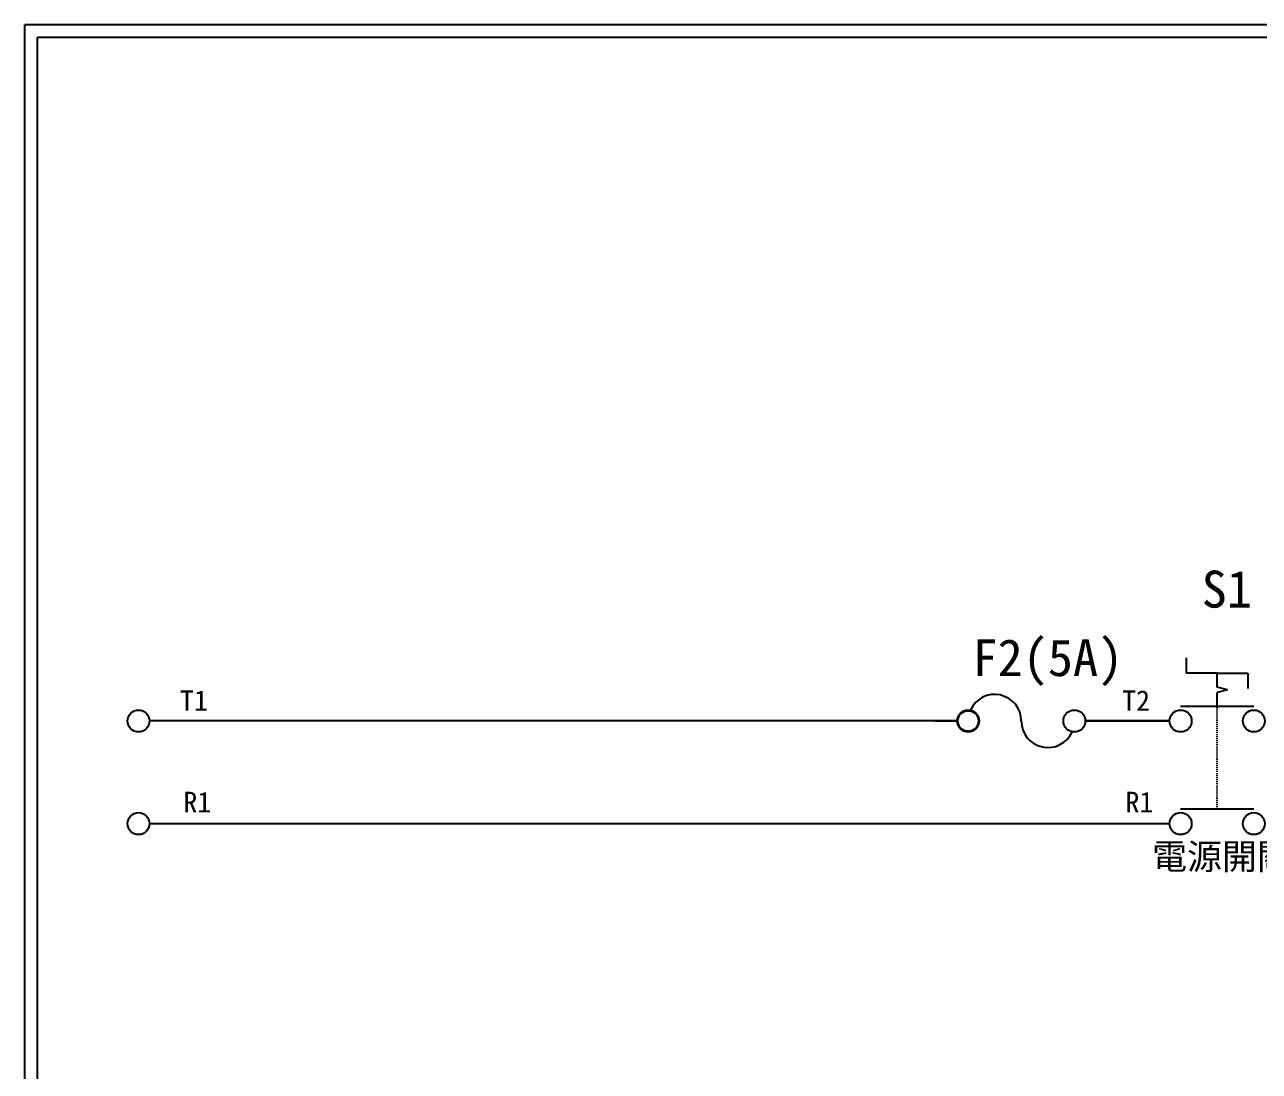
# Model space of a CAD drawing. Extents: x 10 to 297, y 3 to 207.
# Drawn here: x 10 to 130.4, y 105 to 207 of the extents above; entities that cross this region are included whole.
import ezdxf

# ---------------------------------------------------------------- set-up
doc = ezdxf.new("R2010")
doc.units = 0
doc.linetypes.add('DASHED', pattern=[0.2, 0.1, -0.1])
doc.layers.get('0').update_dxf_attribs({"linetype": 'CONTINUOUS'})
for name, color, linetype in [('7', 7, 'CONTINUOUS'), ('圖框層', 7, 'CONTINUOUS'), ('標尺寸層', 3, 'CONTINUOUS')]:
    doc.layers.add(name, color=color, linetype=linetype)
doc.styles.add('CNS', font='romanc.shx', dxfattribs={"bigfont": 'chineset.shx'})
doc.styles.add('STSL', font='kaiu.ttf')

# ---------------------------------------------------------------- blocks, each defined once
blk = doc.blocks.new('FUSE')
at = {"color": 7}
for p, q in [((0, 0), (2.14, 0)), ((14.64, 0), (16.78, 0))]:
    blk.add_line(p, q, dxfattribs=at)
for centre in [(3.21, 0), (13.56, 0)]:
    blk.add_circle(centre, 1.07)
for centre, start, end in [((5.8, 0), 0, 156.116), ((10.98, 0), 180, 336.116)]:
    blk.add_arc(centre, 2.59, start, end, dxfattribs=at)

msp = doc.modelspace()

# ---------------------------------------------------------------- linework, layer by layer
for p, q in [((123.26, 143.77), (123.26, 145.27)), ((126.26, 143.77), (123.26, 143.77)), ((126.26, 143.77), (129.26, 143.77)), ((129.26, 143.77), (129.26, 142.27)), ((127.26, 142.16), (126.26, 142.43)), ((127.26, 142.16), (126.26, 141.89)), ((100.91, 139.12), (22.17, 139.12)), ((85.77, 139.12), (58.6, 139.12)), ((96.34, 139.12), (87.77, 139.12)), ((100.91, 139.12), (98.34, 139.12)), ((103.06, 139.12), (102.98, 139.12)), ((113.41, 139.12), (121.62, 139.12)), ((121.62, 139.12), (113.41, 139.12)), ((115.55, 139.12), (121.62, 139.12))]:
    msp.add_line(p, q)
for centre in [(21.1, 139.12), (21.1, 129.12)]:
    msp.add_circle(centre, 1.07)
at = {"layer": '7'}
for p, q in [((126.26, 142.43), (126.26, 143.77)), ((126.26, 140.55), (126.26, 141.89)), ((122.69, 140.55), (129.83, 140.55)), ((122.69, 130.55), (129.83, 130.55))]:
    msp.add_line(p, q, dxfattribs=at)
at = {"layer": '7', "linetype": 'DASHED'}
msp.add_line((126.26, 130.55), (126.26, 140.55), dxfattribs=at)
at = {"layer": '7'}
for centre in [(122.69, 139.12), (129.83, 139.12), (122.69, 129.12), (129.83, 129.12)]:
    msp.add_circle(centre, 1.07, dxfattribs=at)
at = {"layer": '圖框層', "color": 7}
for p, q in [((297, 206.97), (10, 206.97)), ((10, 3), (10, 206.97)), ((295.75, 205.72), (11.25, 205.72)), ((11.25, 4.25), (11.25, 205.72))]:
    msp.add_line(p, q, dxfattribs=at)
at = {"layer": '標尺寸層', "color": 7}
for p, q in [((22.17, 129.12), (65.77, 129.12)), ((38.6, 129.12), (121.62, 129.12)), ((67.77, 129.12), (75.77, 129.12)), ((77.77, 129.12), (121.62, 129.12))]:
    msp.add_line(p, q, dxfattribs=at)
msp.add_circle((101.98, 139.12), 1, dxfattribs=at)

# ---------------------------------------------------------------- block references
at = {"color": 7}
msp.add_blockref('FUSE', (98.77, 139.12), dxfattribs=at)

# ---------------------------------------------------------------- texts
at = {"layer": '圖框層', "color": 4, "style": 'STSL'}
for s, height, p in [('S1', 3.6, (124.75, 150.17)), ('F2(5A)', 3.6, (102.4, 143.49)), ('T1', 2, (25.14, 140.11)), ('T2', 2, (116.99, 140.11)), ('R1', 2, (25.47, 130.22)), ('R1', 2, (117.32, 130.22))]:
    msp.add_text(s, height=height, dxfattribs=at).set_placement(p)
at = {"layer": '標尺寸層', "color": 7, "insert": (119.91, 127.16), "char_height": 2.5, "width": 14.0847, "attachment_point": 1, "style": 'CNS'}
msp.add_mtext('{\\fDFKai-SB|b0|i0|c136|p65;電源開關}', dxfattribs=at)

doc.saveas('drawing.dxf')
